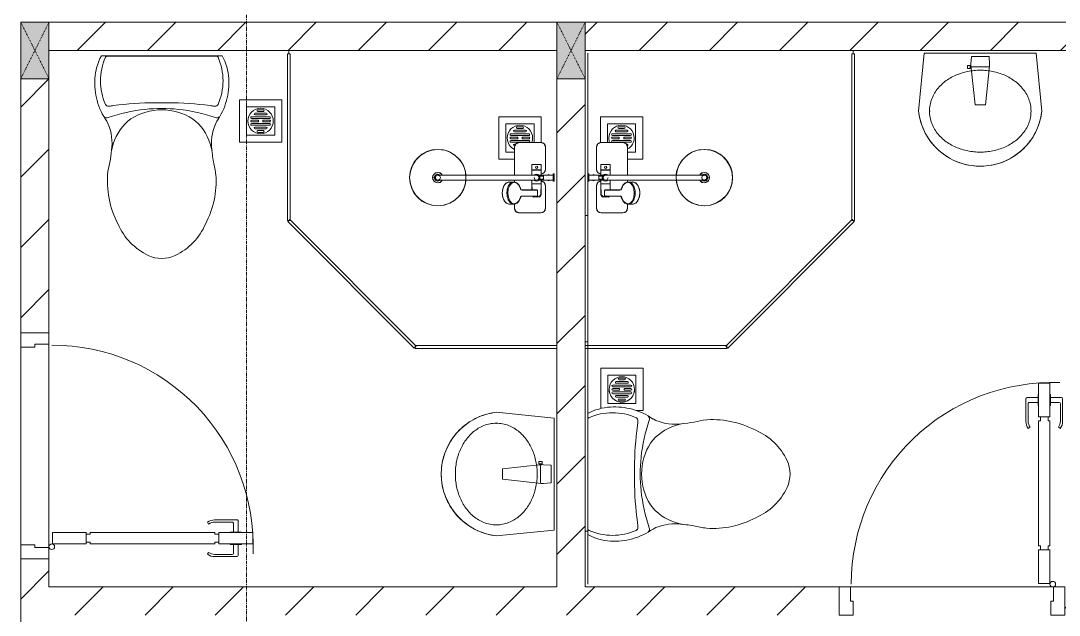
# Model space of a CAD drawing. Header units: millimetres. Extents: x 5357 to 259384, y -16348 to 109893.
# Drawn here: x 38053 to 41733, y 28537 to 30642 of the extents above; entities that cross this region are included whole.
import ezdxf

# ---------------------------------------------------------------- set-up
doc = ezdxf.new("R2010")
doc.units = ezdxf.units.MM
doc.linetypes.add('Dash', pattern=[6, 3, -3])
doc.linetypes.add('Grid Line', pattern=[22.225, 12.7, -3.175, 3.175, -3.175])
for name, color, linetype, lineweight in [('0-1', 7, 'Continuous', 5), ('A-DETL-GENF-1', 53, 'Continuous', 9), ('A-DOOR-1', 254, 'Continuous', 9), ('A-DOOR-2', 53, 'Continuous', 9), ('A-FLOR-1', 53, 'Continuous', 9), ('A-GLAZ-CURT-1', 254, 'Continuous', 9), ('A-GLAZ-CURT-2', 53, 'Continuous', 9), ('A-WALL-1', 9, 'Continuous', 18), ('A-WALL-2', 53, 'Continuous', 9), ('A-WALL-PATT-1', 10, 'Continuous', 9), ('I-WALL-1', 9, 'Continuous', 18), ('M-EQPM-1', 254, 'Continuous', 9), ('M-EQPM-2', 53, 'Continuous', 9), ('P-SANR-FIXT', 6, 'Continuous', 9), ('P-SANR-FIXT-1', 254, 'Continuous', 9), ('P-SANR-FIXT-2', 53, 'Continuous', 9), ('P-SANR-FIXT-3', 221, 'Continuous', 9), ('S-COLS-2', 9, 'Continuous', 18), ('S-COLS-3', 53, 'Continuous', 9), ('S-COLS-4', 254, 'Continuous', 9), ('S-COLS-HDLN-1', 53, 'Dash', 9), ('S-GRID-1', 1, 'Grid Line', 9)]:
    doc.layers.add(name, color=color, linetype=linetype, lineweight=lineweight)
pattern_1 = [(45, (0, 0), (-124.4508, 124.4508), [])]

# ---------------------------------------------------------------- blocks, each defined once
blk = doc.blocks.new('DOOR_CW_01 CANH MO-PANEL KINH - DIG_02-800x2200-CỬA NHÔM KÍNH-401063-TKCS_MB CẢNH QUAN CÂY XANH')
at = {"layer": 'A-DETL-GENF-1'}
for p, q in [((-347, -182), (-347, -62)), ((-347, -62), (-307, -62)), ((-307, -62), (-307, -182)), ((-307, -182), (-347, -182)), ((-341, -196), (-341, -182)), ((-341, -182), (-313, -182)), ((-313, -182), (-313, -196)), ((-347, -196), (-341, -196)), ((-347, -638), (-347, -196)), ((-307, -196), (-313, -196)), ((-307, -196), (-307, -638)), ((-383.9, -611.2), (-377.3, -615.8)), ((-270.1, -611.2), (-276.7, -615.8)), ((-392, -637), (-392, -716.5)), ((-384, -699.5), (-384, -637)), ((-347, -638), (-341, -638)), ((-307, -652), (-347, -652)), ((-347, -652), (-347, -772)), ((-341, -652), (-341, -638)), ((-313, -652), (-341, -652)), ((-307, -638), (-313, -638)), ((-313, -638), (-313, -652)), ((-307, -772), (-307, -652)), ((-270, -699.5), (-270, -637)), ((-262, -637), (-262, -716.5)), ((-349, -692.2), (-349, -731.8)), ((-347, -692.2), (-349, -692.2)), ((-347, -692.2), (-347, -731.8)), ((-307, -692.2), (-307, -731.8)), ((-307, -692.2), (-305, -692.2)), ((-305, -692.2), (-305, -731.8)), ((-349, -720.5), (-388, -720.5)), ((-349, -703.5), (-380, -703.5)), ((-349, -731.8), (-347, -731.8)), ((-305, -731.8), (-307, -731.8)), ((-305, -703.5), (-274, -703.5)), ((-305, -720.5), (-266, -720.5)), ((-347, -772), (-307, -772))]:
    blk.add_line(p, q, dxfattribs=at)
blk.add_circle((-357, -60), 10, dxfattribs=at)
for centre, radius, start, end in [((-357, -60), 714, 268, 0), ((-347, -637), 45, 145, 180), ((-347, -637), 37, 145, 180), ((-307, -637), 37, 0, 35), ((-307, -637), 45, 360, 35), ((-388, -716.5), 4, 180, 270), ((-380, -699.5), 4, 180, 270), ((-274, -699.5), 4, 270, 0), ((-266, -716.5), 4, 270, 0)]:
    blk.add_arc(centre, radius, start, end, dxfattribs=at)
at = {"layer": 'A-DOOR-2'}
for p, q in [((-400, -50), (-400, 50)), ((-400, 50), (-350, 50)), ((-350, 50), (-350, 0)), ((350, 0), (350, 50)), ((350, 50), (400, 50)), ((400, 50), (400, -50)), ((-360, 0), (-360, -50)), ((-350, 0), (-360, 0)), ((360, 0), (350, 0)), ((360, -50), (360, 0)), ((-360, -50), (-400, -50)), ((-357, -50), (-332, -50)), ((400, -50), (360, -50))]:
    blk.add_line(p, q, dxfattribs=at)
blk = doc.blocks.new('TOILET - TOILET-348229-TKCS_MB CẢNH QUAN CÂY XANH')
at = {"layer": 'P-SANR-FIXT-2'}
for p, q in [((214.2, -19.1), (-214.2, -19.1)), ((194, -19.9), (-194, -19.9)), ((-171.7, -330.3), (-178.6, -355.5)), ((171.7, -330.3), (178.6, -355.5))]:
    blk.add_line(p, q, dxfattribs=at)
for centre, radius, start, end in [((-46.1, -111.1), 191.6, 151.2809, 176.4513), ((-9.8, -107.2), 207.3, 156.2862, 203.7138), ((-193.7, -26.4), 6.48, 92.3168, 156.2862), ((193.7, -26.4), 6.48, 23.7138, 87.6832), ((9.8, -107.2), 207.3, 336.2862, 23.7138), ((46.1, -111.1), 191.6, 3.5487, 28.7191), ((1.9, -114.1), 239.7, 176.4513, 195.2961), ((-1.9, -114.1), 239.7, 344.7039, 3.5487), ((-4, -115.7), 233.6, 195.2961, 215.2147), ((4, -115.7), 233.6, 324.7853, 344.7039), ((-189.1, -185.5), 11.7, 205.4105, 277.5788), ((0.6, -792.1), 586.9, 95.8322, 108.9927), ((178.9, -2951.3), 2778.4, 97.2351, 97.5788), ((-14.3, -1400.4), 1215.6, 90.3974, 97.407), ((0, -416), 206.1, 90, 122.0732), ((0, -786.7), 581.5, 84.1678, 95.8322), ((0, -3462.8), 3278, 89.6026, 90.3974), ((0, -416), 206.1, 57.9268, 90), ((14.3, -1400.4), 1215.6, 82.593, 89.6026), ((-0.6, -792.1), 586.9, 71.0073, 84.1678), ((-178.9, -2951.3), 2778.4, 82.4212, 82.7649), ((189.1, -185.5), 11.7, 262.4212, 334.5895), ((-195, -224.1), 13.8, 230.6724, 288.9927), ((-343.5, -327.4), 167.3, 355.4559, 27.38), ((-0.4, -384), 179.5, 127.4036, 162.5964), ((0.4, -384), 179.5, 17.4036, 52.5964), ((343.5, -327.4), 167.3, 152.62, 184.5441), ((195, -224.1), 13.8, 251.0073, 309.3276), ((-719.2, -297.5), 544.3, 346.0536, 355.4559), ((719.2, -297.5), 544.3, 184.5441, 190.2879), ((-1948.3, -805.1), 2171.2, 9.681, 10.8949), ((137.1, -461.2), 329.8, 174.3487, 207.6878), ((-137.1, -461.2), 329.8, 332.3122, 3.6835), ((45.1, -528.6), 217.6, 203.2216, 244.7718), ((-45.1, -528.6), 217.6, 295.2282, 336.7784), ((0, -624.4), 111.7, 244.7718, 295.2282)]:
    blk.add_arc(centre, radius, start, end, dxfattribs=at)
blk = doc.blocks.new('TOILET - TOILET-V82-TKCS_MB CẢNH QUAN CÂY XANH')
at = {"layer": 'P-SANR-FIXT-2'}
for p, q in [((-171.7, 330.3), (-178.6, 355.5)), ((171.7, 330.3), (178.6, 355.5))]:
    blk.add_line(p, q, dxfattribs=at)
for centre, radius, start, end in [((0, 624.4), 111.7, 64.7718, 115.2282), ((45.1, 528.6), 217.6, 115.2282, 156.7784), ((-45.1, 528.6), 217.6, 23.2216, 64.7718), ((137.1, 461.2), 329.8, 152.3122, 185.6513), ((-137.1, 461.2), 329.8, 356.3165, 27.6878), ((-719.2, 297.5), 544.3, 4.5441, 13.9464), ((-1948.3, 805.1), 2171.2, 349.1051, 350.319), ((719.2, 297.5), 544.3, 169.7121, 175.4559), ((-343.5, 327.4), 167.3, 332.62, 4.5441), ((343.5, 327.4), 167.3, 175.4559, 207.38), ((-0.4, 384), 179.5, 197.4036, 232.5964), ((0.4, 384), 179.5, 307.4036, 342.5964), ((-4, 115.7), 233.6, 144.7853, 164.7039), ((-195, 224.1), 13.8, 71.0073, 129.3276), ((0.6, 792.1), 586.9, 251.0073, 264.1678), ((0, 416), 206.1, 237.9268, 270), ((0, 416), 206.1, 270, 302.0732), ((-0.6, 792.1), 586.9, 275.8322, 288.9927), ((195, 224.1), 13.8, 50.6724, 108.9927), ((4, 115.7), 233.6, 15.2961, 35.2147), ((-9.8, 107.2), 207.3, 156.2862, 203.7138), ((-189.1, 185.5), 11.7, 82.4212, 154.5895), ((178.9, 2951.3), 2778.4, 262.4212, 262.7649), ((-14.3, 1400.4), 1215.6, 262.593, 269.6026), ((0, 786.7), 581.5, 264.1678, 275.8322), ((0, 3462.8), 3278, 269.6026, 270.3974), ((14.3, 1400.4), 1215.6, 270.3974, 277.407), ((-178.9, 2951.3), 2778.4, 277.2351, 277.5788), ((189.1, 185.5), 11.7, 25.4105, 97.5788), ((9.8, 107.2), 207.3, 336.2862, 23.7138), ((1.9, 114.1), 239.7, 164.7039, 183.5487), ((-1.9, 114.1), 239.7, 356.4513, 15.2961), ((-46.1, 111.1), 191.6, 183.5487, 208.4386), ((46.1, 111.1), 191.6, 331.5614, 356.4513), ((-193.7, 26.4), 6.48, 203.7138, 267.6832), ((193.7, 26.4), 6.48, 272.3168, 336.2862)]:
    blk.add_arc(centre, radius, start, end, dxfattribs=at)
blk = doc.blocks.new('bonruatreo - Chậu rửa-401074-TKCS_MB CẢNH QUAN CÂY XANH')
at = {"layer": 'P-SANR-FIXT-2'}
for p, q in [((198.4, 0), (-198.4, 0)), ((165, 0), (-165, 0)), ((218.6, -205), (198.4, 0)), ((-198.4, 0), (-218.6, -205)), ((-180.6, -205), (-177.8, -205))]:
    blk.add_line(p, q, dxfattribs=at)
at = {"layer": 'P-SANR-FIXT-2', "flags": 128}
blk.add_lwpolyline([(218.6, -205), (217.4, -213.7), (215.9, -222.4), (214, -231), (211.8, -239.5), (209.3, -247.9), (206.4, -256.2), (203.2, -264.4), (199.6, -272.5), (195.8, -280.4), (191.6, -288.1), (187.1, -295.7), (182.3, -303.1), (177.3, -310.3), (171.9, -317.3), (166.3, -324.1), (160.4, -330.6), (154.2, -336.9), (147.8, -342.9), (141.2, -348.7), (134.3, -354.2), (127.3, -359.4), (120, -364.4), (112.5, -369), (104.9, -373.4), (97.1, -377.4), (89.1, -381.2), (81, -384.6), (72.7, -387.6), (64.4, -390.4), (55.9, -392.8), (47.3, -394.8), (38.7, -396.6), (30, -397.9), (21.3, -399), (12.5, -399.6), (3.7, -400), (-5.1, -399.9), (-13.9, -399.6), (-22.6, -398.8), (-31.4, -397.8), (-40.1, -396.3), (-48.7, -394.5), (-57.2, -392.4), (-65.7, -390), (-74, -387.2), (-82.2, -384.1), (-90.3, -380.6), (-98.3, -376.8), (-106.1, -372.7), (-113.7, -368.3), (-121.1, -363.6), (-128.4, -358.7), (-135.4, -353.4), (-142.2, -347.8), (-148.8, -342), (-155.2, -335.9), (-161.3, -329.6), (-167.2, -323), (-172.8, -316.2), (-178.1, -309.2), (-183.1, -302), (-187.8, -294.6), (-192.2, -287), (-196.4, -279.2), (-200.2, -271.3), (-203.7, -263.2), (-206.8, -255), (-209.7, -246.6), (-212.2, -238.2), (-214.3, -229.7), (-216.1, -221.1), (-217.6, -212.4), (-218.6, -205)], dxfattribs=at)
at = {"layer": 'P-SANR-FIXT-2'}
blk.add_arc((0, -180), 220, 186.525, 353.475, dxfattribs=at)
for points in [[(-180, -205), (-180, -197.6), (-178.6, -182.7), (-172.4, -161.2), (-162.5, -141.1), (-149.4, -123), (-133.8, -107), (-116.1, -93.4), (-96.9, -82.1), (-76.5, -73.2), (-55.2, -66.5), (-33.3, -62.1), (-11.2, -59.9), (11.1, -59.9), (33.3, -62.1), (55.2, -66.5), (76.5, -73.2), (96.9, -82.1), (116.1, -93.4), (133.8, -107.1), (149.5, -123), (162.5, -141.2), (172.4, -161.2), (178.6, -182.7), (180, -197.6), (180, -205)], [(180, -205), (180, -212.4), (178.6, -227.3), (172.4, -248.8), (162.5, -268.8), (149.5, -287), (133.8, -302.9), (116.1, -316.6), (96.9, -327.9), (76.5, -336.8), (55.2, -343.5), (33.3, -347.9), (11.1, -350.1), (-11.2, -350.1), (-33.3, -347.9), (-55.2, -343.5), (-76.5, -336.8), (-96.9, -327.9), (-116.1, -316.6), (-133.8, -303), (-149.4, -287), (-162.5, -268.9), (-172.4, -248.8), (-178.6, -227.3), (-180, -212.4), (-180, -205)]]:
    blk.add_open_spline(points, degree=3, dxfattribs=at)
at = {"layer": 'P-SANR-FIXT-3'}
for p, q in [((-33, -37.3), (-31.4, -12.2)), ((-30.2, -11), (30.2, -11)), ((31.4, -12.2), (33, -37.3)), ((-44.7, -42.8), (-35.6, -42.8)), ((-44.7, -54.2), (-44.7, -42.8)), ((-35.6, -54.2), (-44.7, -54.2)), ((-35.6, -42.8), (-35.6, -44.2)), ((-35.6, -44.2), (-33.1, -44.2)), ((-35.6, -44.2), (-35.6, -52.9)), ((-35.6, -52.9), (-35.6, -54.2)), ((-32.2, -52.9), (-35.6, -52.9)), ((-32.2, -52.9), (-33.1, -44.2)), ((32.7, -48.5), (-32.7, -48.5)), ((-18.5, -182.5), (-32.2, -52.9)), ((33, -45.4), (18.5, -182.5)), ((18.5, -182.5), (-18.5, -182.5))]:
    blk.add_line(p, q, dxfattribs=at)
for centre, radius, start, end in [((-30.1, -12.3), 1.3, 91.2278, 176.4003), ((30.1, -12.3), 1.3, 3.5997, 88.7722), ((5.5, -41.4), 38.7, 173.966, 184.1457), ((-5.5, -41.4), 38.7, 353.966, 6.034)]:
    blk.add_arc(centre, radius, start, end, dxfattribs=at)
blk = doc.blocks.new('93925000_0001 - 93925000_top_dwg_93925000_T-348115-TKCS_MB CẢNH QUAN CÂY XANH')
at = {"layer": 'P-SANR-FIXT'}
for p, q in [((-29.3, -30.4), (-108, -30.4)), ((29.3, -30.4), (108, -30.4)), ((-125, -47.4), (-125, -123.4)), ((-46.3, -78.4), (-46.3, -46.7)), ((-27.2, -47.1), (-26.1, -47.1)), ((-9, -412.5), (-9, -62.5)), ((9, -62.5), (9, -412.5)), ((21.5, -45.9), (60.6, -46.7)), ((43, -64.7), (43, -117.7)), ((65.8, -117.7), (65.8, -64.7)), ((125, -47.4), (125, -123.4)), ((-27.2, -77.9), (-26.1, -77.9)), ((43, -78.7), (21.5, -79.2)), ((-108, -140.4), (-9, -140.4)), ((9, -140.4), (16.1, -140.4)), ((15.4, -159.1), (15.8, -143.3)), ((42.7, -117.9), (42.7, -117.9)), ((43.2, -117.6), (43.2, -117.5)), ((65.6, -117.5), (65.6, -117.6)), ((66.1, -117.9), (66.1, -117.9)), ((108, -140.4), (92.7, -140.4)), ((93, -143.3), (93.4, -159.1))]:
    blk.add_line(p, q, dxfattribs=at)
at = {"layer": 'P-SANR-FIXT', "flags": 128}
for points in [[(-45.8, -46.1), (-27.2, -46.1), (-27.2, -78.9), (-45.8, -78.9)], [(-26.1, -46), (-26.1, -78.9), (-9, -79)], [(21.5, -47.4), (21.5, -79.1), (9, -79)]]:
    blk.add_lwpolyline(points, dxfattribs=at)
at = {"layer": 'P-SANR-FIXT'}
for centre, radius in [((-36.5, -62.5), 3.95), ((0, -412.5), 100)]:
    blk.add_circle(centre, radius, dxfattribs=at)
for centre, radius, start, end in [((-108, -47.4), 17, 90, 180), ((-29.3, -47.4), 17, 4.7626, 90), ((29.3, -47.4), 17, 90, 175.2374), ((108, -47.4), 17, 360, 90), ((-45.8, -46.6), 0.5, 90, 180), ((0, -62.5), 12, 318.5904, 221.4096), ((0, -62.5), 9, 90, 180.0008), ((0, -62.5), 9, 360, 90), ((45.7, -61.8), 2.59, 155.1929, 175.7071), ((45.9, -61.8), 2.75, 130.8294, 155.1929), ((46.1, -62.1), 3.08, 110.5459, 130.8294), ((54.4, -334.8), 275.9, 88.2683, 91.7343), ((59.7, -57.1), 10.5, 38.6491, 85.492), ((-11.1, -67.1), 76.9, 1.7693, 4.1075), ((65.2, -72.4), 3.46, 323.2522, 79.3541), ((-45.8, -78.4), 0.5, 180, 270), ((-108, -123.4), 17, 180, 270), ((32.6, -143.6), 16.9, 172.414, 179.1297), ((33.7, -143.7), 17.9, 164.9525, 172.4168), ((35.2, -144.2), 19.5, 157.9614, 164.9563), ((37.1, -144.9), 21.6, 151.4775, 157.9654), ((39.3, -146.1), 24, 145.4892, 151.4815), ((41.5, -147.6), 26.8, 139.9517, 145.4927), ((43.6, -149.4), 29.5, 134.7867, 139.9744), ((46.2, -152), 33.2, 130.0223, 134.7808), ((47.7, -153.8), 35.5, 125.4414, 130.0144), ((49.9, -156.8), 39.2, 121.1773, 125.4365), ((50.6, -157.9), 40.5, 119.697, 121.1761), ((51, -158.7), 41.5, 117.0276, 119.7085), ((52.2, -161.1), 44.1, 113.3199, 117.0258), ((51.7, -159.9), 42.8, 109.7779, 113.2977), ((52.5, -162.2), 45.2, 106.1472, 109.7766), ((53.2, -164.5), 47.7, 103.9355, 106.1665), ((39.1, -108.2), 10.4, 284.3956, 285.5116), ((40.8, -114.2), 4.19, 285.5116, 289.9665), ((40.2, -112.5), 6, 289.9665, 292.7061), ((41.4, -115.3), 2.96, 292.7061, 296.5405), ((41.3, -115.1), 3.16, 296.9591, 300.8286), ((41.8, -115.8), 2.26, 300.8286, 305.287), ((42.1, -116.4), 1.64, 305.287, 309.9326), ((42.6, -116.9), 0.906, 309.9326, 315.24), ((66.5, -116.6), 1.39, 229.6335, 235.1234), ((66.3, -116.8), 1.08, 225.1702, 229.6335), ((67.3, -115.4), 2.79, 235.1234, 238.7439), ((67.2, -115.6), 2.6, 238.7439, 243.4573), ((67.8, -114.4), 3.89, 243.9189, 246.8313), ((68.1, -113.8), 4.52, 246.843, 250.4792), ((68.3, -113.2), 5.24, 250.478, 254.0406), ((68.5, -112.7), 5.75, 254.0357, 256.0561), ((55.4, -165.2), 48.4, 73.8659, 76.0481), ((56.2, -162.4), 45.5, 70.241, 73.86), ((57.4, -159.2), 42.1, 66.6693, 70.2637), ((56.5, -161.3), 44.3, 62.9815, 66.6728), ((58, -158.4), 41.1, 60.2783, 62.9855), ((57.7, -158.9), 41.7, 58.8444, 60.2824), ((59.2, -156.4), 38.7, 54.5377, 58.8482), ((60.9, -154), 35.8, 50.0034, 54.5405), ((62.8, -151.7), 32.8, 45.1921, 50.0042), ((65, -149.6), 29.8, 40.0487, 45.1896), ((87.6, -128.4), 1.5, 180, 187.5386), ((87.6, -128.4), 1.5, 258.6057, 270), ((67.2, -147.7), 26.8, 34.5125, 40.0422), ((69.4, -146.2), 24.2, 28.5363, 34.4919), ((73.8, -143.9), 19.2, 21.6374, 28.9183), ((71.2, -145), 22.1, 15.4436, 21.6374), ((76.8, -143.4), 16.2, 7.1859, 15.4436), ((73.9, -143.8), 19.1, 1.2699, 7.1859), ((108, -123.4), 17, 270, 360), ((32.7, -159), 17.3, 181.3198, 222.2619), ((54.2, -123), 60.6, 259.1395, 270.1494), ((54.2, -119.5), 64.1, 270.1494, 280.3637), ((76, -159), 17.4, 317.3098, 358.6393), ((0, -412.5), 18, 120.2491, 59.7509), ((0, -412.5), 12.2, 137.7946, 42.2054), ((0, -412.5), 9, 180, 0)]:
    blk.add_arc(centre, radius, start, end, dxfattribs=at)
for points, degree in [([(-12.9, 0), (-12.9, -1.5), (-12.9, -3)], 2), ([(12.9, 0), (0, 0), (-12.8, 0)], 2), ([(12.8, 0), (12.9, 0), (12.9, 0)], 2), ([(12.9, 0), (12.9, -1.5), (12.9, -3)], 2), ([(-12.9, -3), (0, -3), (12.8, -3)], 2), ([(-12.8, -3), (-12.9, -3), (-12.9, -3)], 2), ([(-8.5, -3.8), (-8.5, -20.9), (-8.5, -38)], 2), ([(8.5, -3.8), (8.5, -20.9), (8.5, -38)], 2), ([(-5, -46), (-15.5, -46), (-26.1, -46)], 2), ([(-8.5, -38), (0, -38), (8.5, -38)], 2), ([(-5, -38), (-5, -44.8), (-5, -51.6)], 2), ([(5, -38), (5, -44.8), (5, -51.6)], 2), ([(5, -46), (13.3, -46), (21.5, -46)], 2), ([(43.2, -61.6), (43.1, -62.2), (43.3, -62.8), (43, -63.5), (43, -64.1), (43, -64.7)], 5), ([(46.1, -59), (45.8, -59), (45.6, -59), (45.4, -59.1), (45.2, -59.1), (45, -59.2)], 5), ([(65.6, -61.6), (65.6, -60.8), (65.5, -60), (64.3, -59), (63.5, -59), (62.7, -59)], 5), ([(42.8, -182.5), (33, -180.6), (24.7, -176.4), (19.9, -170.7)], 3), ([(88.8, -170.8), (83.9, -176.5), (75.6, -180.7), (65.8, -182.5)], 3)]:
    blk.add_open_spline(points, degree=degree, dxfattribs=at)
for points, weights in [([(-9.3, -3), (-8.5, -3), (-8.5, -3.8)], [1, 0.707106775639, 1]), ([(9.3, -3), (8.5, -3), (8.5, -3.8)], [1, 0.707106765177, 1]), ([(21.5, -45.9), (21.5, -45.7), (21.5, -47.4)], [0.874147445041, 0.908470869121, 1]), ([(67.9, -74.4), (66.9, -75.7), (65.8, -76.4)], [1, 0.991614392871, 1]), ([(54.4, -167.3), (15.8, -167.3), (15.8, -143.6)], [1, 0.707106781187, 1]), ([(93, -143.6), (93, -167.3), (54.4, -167.3)], [1, 0.707106781187, 1])]:
    blk.add_rational_spline(points, weights, degree=2, dxfattribs=at)
blk.add_open_spline([(68, -50.6), (68.4, -51.1), (68.6, -51.7), (68.7, -53.5), (68.2, -54.7), (66.1, -57), (64.6, -58.1), (62.7, -59)], degree=3, knots=[0.3623591, 0.3623591, 0.3623591, 0.3623591, 0.4991435, 0.4991435, 0.7494159, 0.7494159, 0.9564651, 0.9564651, 0.9564651, 0.9564651], dxfattribs=at)
blk = doc.blocks.new('93925000_0001 - 93925000_top_dwg-348114-TKCS_MB CẢNH QUAN CÂY XANH')
blk.add_blockref('93925000_0001 - 93925000_top_dwg_93925000_T-348115-TKCS_MB CẢNH QUAN CÂY XANH', (0, 0))
blk = doc.blocks.new('93925000_0001 - 93925000_3D_low_dwg-348120-TKCS_MB CẢNH QUAN CÂY XANH')
at = {"layer": 'P-SANR-FIXT'}
for p, q in [((-13, 0.4), (-12.1, 0.4)), ((-13, 0.4), (-11.6, 0.4)), ((-13, 0.4), (-12.1, 0.4)), ((-13, 0.4), (-11.6, 0.4)), ((-13, -2.4), (-13, 0.4)), ((-13, -2.4), (-13, 0.4)), ((-12.1, 0.4), (-9.1, 0.4)), ((-12.1, 0.4), (-9.1, 0.4)), ((-8, 0.4), (-11.6, 0.4)), ((-8, 0.4), (-11.6, 0.4)), ((-9.1, 0.4), (-5, 0.4)), ((-9.1, 0.4), (-5, 0.4)), ((-2.7, 0.4), (-8, 0.4)), ((-2.7, 0.4), (-8, 0.4)), ((-5, 0.4), (0, 0.4)), ((-5, 0.4), (0, 0.4)), ((2.9, 0.4), (-2.7, 0.4)), ((2.9, 0.4), (-2.7, 0.4)), ((0, 0.4), (5.1, 0.4)), ((0, 0.4), (5.1, 0.4)), ((8.2, 0.4), (2.9, 0.4)), ((8.2, 0.4), (2.9, 0.4)), ((5.1, 0.4), (9, 0.4)), ((5.1, 0.4), (9, 0.4)), ((11.6, 0.4), (8.2, 0.4)), ((11.6, 0.4), (8.2, 0.4)), ((9, 0.4), (12, 0.4)), ((9, 0.4), (12, 0.4)), ((13, 0.4), (11.6, 0.4)), ((13, 0.4), (11.6, 0.4)), ((12, 0.4), (13, 0.4)), ((12, 0.4), (13, 0.4)), ((13, -2.4), (13, 0.4)), ((13, -2.4), (13, 0.4)), ((-125, -47), (-120, -35)), ((-120, -35), (-125, -47)), ((-120, -35), (-108, -30)), ((-108, -30), (-120, -35)), ((-108, -30), (-29.2, -30)), ((-29.2, -30), (-108, -30)), ((-29.2, -30), (-17.2, -35)), ((-17.2, -35), (-29.2, -30)), ((-17.2, -35), (-12.8, -45.6)), ((-12.8, -45.6), (-17.2, -35)), ((-12.1, -2.4), (-13, -2.4)), ((-13, -2.4), (-11.6, -2.4)), ((-12.1, -2.4), (-13, -2.4)), ((-13, -2.4), (-11.6, -2.4)), ((-9.1, -2.4), (-12.1, -2.4)), ((-9.1, -2.4), (-12.1, -2.4)), ((-11.6, -2.4), (-8.5, -2.4)), ((-11.6, -2.4), (-8.9, -2.4)), ((-11.1, -20.1), (-8.9, -14.6)), ((-8.9, -25.2), (-11.1, -20.1)), ((-5, -2.4), (-9.1, -2.4)), ((-8.9, -45.6), (-8.9, -2.4)), ((-6.1, -2.4), (-8.5, -2.4)), ((-8.5, -52.2), (-8.5, -2.4)), ((-0.3, -2.4), (-6.1, -2.4)), ((0, -2.4), (-5, -2.4)), ((-0.3, -2.4), (6.1, -2.4)), ((5.1, -2.4), (0, -2.4)), ((5.1, -2.4), (9, -2.4)), ((6.1, -2.4), (8.5, -2.4)), ((11.6, -2.4), (8.5, -2.4)), ((8.5, -2.4), (8.5, -52.2)), ((8.9, -2.4), (8.9, -45.6)), ((11.6, -2.4), (8.9, -2.4)), ((11.1, -20.1), (8.9, -15)), ((8.9, -25.6), (11.1, -20.1)), ((9, -2.4), (12, -2.4)), ((9, -2.4), (12, -2.4)), ((13, -2.4), (11.6, -2.4)), ((13, -2.4), (11.6, -2.4)), ((12, -2.4), (13, -2.4)), ((12, -2.4), (13, -2.4)), ((17.2, -35), (12.8, -45.6)), ((12.8, -45.6), (17.2, -35)), ((17.2, -35), (29.2, -30)), ((17.2, -35), (29.2, -30)), ((29.2, -30), (108, -30)), ((108, -30), (29.2, -30)), ((108, -30), (120, -35)), ((120, -35), (108, -30)), ((120, -35), (125, -47)), ((125, -47), (120, -35)), ((-125, -123), (-125, -47)), ((-125, -47), (-125, -123)), ((-46.3, -45.7), (-27.2, -45.6)), ((-46.3, -46.9), (-46.3, -45.7)), ((-46.3, -45.7), (-46.3, -46.9)), ((-46.3, -50.5), (-46.3, -46.9)), ((-46.3, -50.5), (-46.3, -56.1)), ((-46.3, -56.1), (-46.3, -62.1)), ((-46.3, -68.1), (-46.3, -62.1)), ((-46.3, -73.7), (-46.3, -68.1)), ((-40.5, -62.1), (-39.4, -59.4)), ((-40.5, -62.1), (-39.3, -64.9)), ((-36.6, -58.1), (-39.4, -59.4)), ((-36.5, -66.1), (-39.3, -64.9)), ((-36.6, -58.1), (-33.6, -59.3)), ((-33.6, -64.8), (-36.5, -66.1)), ((-33.6, -59.3), (-32.5, -62.1)), ((-33.6, -64.8), (-32.5, -62.1)), ((-27.2, -46.8), (-27.2, -45.6)), ((-27.2, -45.6), (-27.2, -46.8)), ((-27.2, -46.8), (-27.2, -50.4)), ((-27.2, -56), (-27.2, -50.4)), ((-27.2, -62.1), (-27.2, -56)), ((-27.2, -68.2), (-27.2, -62.1)), ((-27.2, -73.8), (-27.2, -68.2)), ((-26.1, -46.8), (-26.1, -45.6)), ((-8.5, -45.6), (-26.1, -45.6)), ((-26.1, -46.8), (-26.1, -50.4)), ((-26.1, -56), (-26.1, -50.4)), ((-26.1, -62.1), (-26.1, -56)), ((-26.1, -68.2), (-26.1, -62.1)), ((-26.1, -73.8), (-26.1, -68.2)), ((-11.1, -57.5), (-12, -62.1)), ((-11.2, -57.7), (-12, -62.1)), ((-12, -62.1), (-11.2, -66.5)), ((-12, -62.1), (-11.2, -66.5)), ((-8.5, -53.6), (-11.2, -57.7)), ((-8.5, -53.6), (-11.2, -57.7)), ((-11.1, -57.5), (-11.2, -57.7)), ((-11.1, -66.7), (-11.2, -66.5)), ((-11.2, -66.5), (-9, -69.8)), ((-11.1, -66.7), (-9, -69.9)), ((-5.4, -54.9), (-9, -62.1)), ((-9, -62.1), (-9, -66.3)), ((-9, -79.5), (-9, -66.3)), ((-4.4, -50.9), (-8.5, -53.6)), ((-4.4, -50.9), (-8.5, -53.6)), ((-5.4, -54.9), (-6.9, -57.9)), ((0, -53.1), (-5.4, -54.9)), ((-4.6, -51), (-4.4, -50.9)), ((0, -50.1), (-4.4, -50.9)), ((4.4, -50.9), (0, -50.1)), ((6.4, -68.5), (0, -71.1)), ((4.4, -50.9), (4.6, -51)), ((4.4, -50.9), (8.5, -53.6)), ((4.4, -50.9), (8.5, -53.6)), ((9, -62.1), (6.4, -55.7)), ((21.5, -45.6), (8.5, -45.6)), ((11.1, -57.5), (8.5, -53.6)), ((11.2, -57.7), (8.5, -53.6)), ((11.2, -57.7), (8.5, -53.6)), ((9, -62.1), (9, -66.5)), ((9, -79.6), (9, -66.5)), ((9, -69.8), (11.2, -66.5)), ((9, -69.8), (11.2, -66.5)), ((9, -69.8), (11.1, -66.7)), ((11.1, -57.5), (11.2, -57.7)), ((11.1, -66.7), (12, -62.1)), ((11.1, -66.7), (11.2, -66.5)), ((12, -62.1), (11.2, -57.7)), ((12, -62.1), (11.2, -57.7)), ((11.2, -66.5), (12, -62.1)), ((21.5, -45.6), (60.6, -46.1)), ((21.5, -46.8), (21.5, -45.6)), ((21.5, -46.8), (21.5, -50.4)), ((21.5, -56), (21.5, -50.4)), ((21.5, -62.1), (21.5, -56)), ((21.5, -68.2), (21.5, -62.1)), ((21.5, -73.8), (21.5, -68.2)), ((43.3, -68.3), (43.8, -62.2)), ((43.3, -68.3), (44.3, -66.2)), ((44.3, -70.3), (43.3, -68.3)), ((44.3, -58.6), (44.2, -112.9)), ((65.4, -58.6), (44.3, -58.6)), ((60.6, -46.1), (66.7, -50.3)), ((63.6, -52.2), (62.2, -49.2)), ((65.4, -58.6), (65.4, -112.9)), ((66.3, -68.3), (65.8, -61.6)), ((66.7, -50.3), (69.5, -62.1)), ((66.7, -73.9), (69.5, -62.1)), ((125, -47), (125, -123)), ((125, -123), (125, -47)), ((-46.3, -77.3), (-46.3, -73.7)), ((-46.3, -78.5), (-46.3, -77.3)), ((-46.3, -78.5), (-46.3, -77.3)), ((-46.3, -78.5), (-27.2, -78.6)), ((-27.2, -77.4), (-27.2, -73.8)), ((-27.2, -77.4), (-27.2, -78.6)), ((-27.2, -78.6), (-27.2, -77.4)), ((-26.1, -77.4), (-26.1, -73.8)), ((-26.1, -78.6), (-26.1, -77.4)), ((-26.1, -78.6), (-9, -78.6)), ((-9, -79.5), (-9, -94.5)), ((-9, -94.5), (-9, -122.1)), ((9, -78.6), (21.5, -78.6)), ((9, -79.6), (9, -94.6)), ((9, -94.6), (9, -122.1)), ((21.5, -77.4), (21.5, -73.8)), ((21.5, -78.6), (21.5, -77.4)), ((21.5, -78.6), (44.3, -78.3)), ((-120, -135), (-125, -123)), ((-125, -123), (-120, -135)), ((-108, -140), (-120, -135)), ((-120, -135), (-108, -140)), ((-8.8, -140), (-108, -140)), ((-108, -140), (-8.8, -140)), ((-9, -122.1), (-9, -352.1)), ((16.1, -140), (8.8, -140)), ((8.8, -140), (16.1, -140)), ((9, -352.1), (9, -122.1)), ((16, -140.4), (19, -131.1)), ((16, -140.4), (16, -160.1)), ((19.3, -150.1), (16, -140.4)), ((27.2, -123.6), (19, -131.1)), ((42.7, -116.4), (27.2, -123.6)), ((44.2, -112.9), (42.7, -116.4)), ((65.4, -112.9), (67, -116.4)), ((67, -116.4), (82.2, -123.4)), ((82.2, -123.4), (90.4, -130.7)), ((90.4, -130.7), (93.7, -140.4)), ((90.7, -149.6), (93.7, -140.4)), ((108, -140), (93.6, -140)), ((93.6, -140), (108, -140)), ((93.7, -140.4), (93.7, -160.1)), ((108, -140), (120, -135)), ((108, -140), (120, -135)), ((125, -123), (120, -135)), ((120, -135), (125, -123)), ((16, -160.1), (18.8, -169)), ((19.3, -169.7), (16, -160.1)), ((27.5, -157.3), (19.3, -150.1)), ((25.5, -175.3), (19.3, -169.7)), ((27.5, -157.3), (39.8, -162.4)), ((39.8, -182), (27.5, -177)), ((39.6, -182), (54.8, -183.9)), ((39.8, -162.4), (54.8, -164.2)), ((39.8, -182), (54.8, -183.9)), ((70.6, -162.2), (54.8, -164.2)), ((54.8, -183.9), (70.6, -181.9)), ((54.8, -183.9), (69.3, -182.2)), ((70.6, -162.2), (82.5, -157.2)), ((82.5, -176.8), (70.6, -181.9)), ((82.2, -177), (79.6, -178.1)), ((90.7, -149.6), (82.5, -157.2)), ((90.7, -169.3), (82.5, -176.8)), ((93.7, -160.1), (90.7, -169.3)), ((-42.5, -321.4), (-61.8, -333.3)), ((-21.4, -314.2), (-42.5, -321.4)), ((-9, -312.8), (-21.4, -314.2)), ((22.5, -314.4), (9, -312.9)), ((43, -321.6), (22.5, -314.4)), ((61.9, -333.3), (43, -321.6)), ((-89.8, -367.9), (-97.3, -388.9)), ((-77.7, -348.9), (-89.8, -367.9)), ((-61.8, -333.3), (-77.7, -348.9)), ((-9, -374.4), (-9, -352.1)), ((9, -374.3), (9, -352.1)), ((78.8, -350.3), (61.9, -333.3)), ((90.5, -369.3), (78.8, -350.3)), ((-97.3, -388.9), (-100, -411.9)), ((-16.7, -404), (-18.5, -411.9)), ((-11.8, -397.7), (-16.7, -404)), ((-12, -411.9), (-9, -404.4)), ((-9, -396.3), (-11.8, -397.7)), ((-9, -394.7), (-9, -374.4)), ((-9, -394.7), (-9, -407.6)), ((-5.4, -404.7), (-9, -411.9)), ((-5.4, -404.7), (-6.3, -405.5)), ((-5.4, -404.7), (0, -402.9)), ((5.4, -404.7), (0, -402.9)), ((9, -411.9), (5.4, -404.7)), ((5.4, -404.7), (6.2, -405.4)), ((9, -394.5), (9, -374.3)), ((9, -394.5), (9, -407.4)), ((11.7, -397.6), (9, -396.3)), ((11.7, -397.6), (16.7, -403.7)), ((11.7, -397.6), (16.7, -403.7)), ((16.7, -403.7), (18.5, -411.9)), ((16.7, -403.7), (18.5, -411.9)), ((97.6, -390.1), (90.5, -369.3)), ((100, -411.9), (97.6, -390.1)), ((-100, -411.9), (-97.6, -433.8)), ((-97.6, -433.8), (-90.5, -454.4)), ((-18.5, -411.9), (-18.5, -411.9)), ((-18.5, -411.9), (-16.5, -420.1)), ((-16.5, -420.1), (-11.3, -426.5)), ((-8.3, -420.6), (-12, -411.9)), ((-11.3, -426.5), (-3.9, -430)), ((-9, -407.6), (-9, -411.9)), ((-9, -411.9), (-9, -411.9)), ((0, -423.9), (-8.3, -420.6)), ((-5.4, -419.1), (-6.2, -418.4)), ((0, -420.9), (-5.4, -419.1)), ((0, -420.9), (-5.4, -419.1)), ((-3.9, -430), (4.1, -429.9)), ((5.4, -419.1), (0, -420.9)), ((5.4, -419.1), (0, -420.9)), ((8.7, -420.2), (0, -423.9)), ((4.1, -429.9), (11.7, -426.2)), ((5.4, -419.1), (9, -411.6)), ((5.4, -419.1), (9, -411.9)), ((6.2, -418.4), (5.4, -419.1)), ((8.7, -420.2), (12, -411.9)), ((12, -411.9), (9, -404.9)), ((9, -411.9), (9, -407.4)), ((9, -411.6), (9, -411.9)), ((16.5, -420.1), (11.7, -426.2)), ((18.5, -411.9), (16.5, -420.1)), ((18.5, -411.9), (18.5, -411.9)), ((89.8, -455.8), (97.5, -433.9)), ((100, -411.9), (97.5, -433.9)), ((-90.5, -454.4), (-78.4, -473.9)), ((-78.4, -473.9), (-62.2, -490.2)), ((61.9, -490.4), (78, -474.5)), ((78, -474.5), (89.8, -455.8)), ((-62.2, -490.2), (-43.5, -501.9)), ((-43.5, -501.9), (-22.2, -509.4)), ((-22.2, -509.4), (-0.1, -511.9)), ((-0.1, -511.9), (22.1, -509.4)), ((22.1, -509.4), (42.9, -502.2)), ((42.9, -502.2), (61.9, -490.4))]:
    blk.add_line(p, q, dxfattribs=at)
blk = doc.blocks.new('93925000_0001 - FMM 93925000-401075-TKCS_MB CẢNH QUAN CÂY XANH')
at = {"extrusion": (0, 0, -1), "zscale": -1, "rotation": 180}
for name in ['93925000_0001 - 93925000_top_dwg-348114-TKCS_MB CẢNH QUAN CÂY XANH', '93925000_0001 - 93925000_3D_low_dwg-348120-TKCS_MB CẢNH QUAN CÂY XANH']:
    blk.add_blockref(name, (0, 0), dxfattribs=at)
blk = doc.blocks.new('93925000_0001 - FMM 93925000-348244-TKCS_MB CẢNH QUAN CÂY XANH')
for name in ['93925000_0001 - 93925000_3D_low_dwg-348120-TKCS_MB CẢNH QUAN CÂY XANH', '93925000_0001 - 93925000_top_dwg-348114-TKCS_MB CẢNH QUAN CÂY XANH']:
    blk.add_blockref(name, (0, 0))
blk = doc.blocks.new('THU NUOC - THU NUOC-V84-TKCS_MB CẢNH QUAN CÂY XANH')
at = {"layer": 'M-EQPM-2'}
for p, q in [((-66.3, 70.6), (-66.3, -79.4)), ((83.7, 70.6), (-66.3, 70.6)), ((58.7, 45.6), (-41.3, 45.6)), ((-41.3, 45.6), (-41.3, -54.4)), ((58.7, -19.9), (58.7, 45.6)), ((83.7, -20.3), (83.7, 70.6)), ((-23.3, 10.8), (40.9, 10.8)), ((40.9, 4.8), (-23.3, 4.8)), ((-11, 23.3), (28.5, 23.3)), ((28.5, 17.3), (-11, 17.3)), ((-1.1, 35.6), (18.5, 35.6)), ((18.5, 29.6), (-1.1, 29.6)), ((-23.3, -1.2), (0.7, -1.2)), ((0.7, -7.2), (-23.3, -7.2)), ((-23.3, -13.6), (40.9, -13.6)), ((40.9, -19.6), (-23.3, -19.6)), ((-11, -26.1), (-5.8, -26.1)), ((-8.2, -32.1), (-11, -32.1)), ((0.7, -1.2), (0.7, -7.2)), ((16.7, -1.2), (40.9, -1.2)), ((16.7, -7.2), (16.7, -1.2)), ((40.9, -7.2), (16.7, -7.2)), ((-41.3, -54.4), (-10.2, -54.4)), ((-66.3, -79.4), (-10.2, -79.4))]:
    blk.add_line(p, q, dxfattribs=at)
for centre, radius, start, end in [((8.7, -4.4), 45, 0, 180), ((8.7, -4.4), 45, 0, 180), ((-23.3, 7.8), 3, 90, 270), ((-11, 20.3), 3, 90, 270), ((-1.1, 32.6), 3, 90, 270), ((18.5, 32.6), 3, 270, 90), ((28.5, 20.3), 3, 270, 90), ((40.9, 7.8), 3, 270, 90), ((8.7, -4.4), 45, 180, 244.9175), ((8.7, -4.4), 45, 180, 244.9175), ((-23.3, -4.2), 3, 90, 270), ((-23.3, -16.6), 3, 90, 270), ((-11, -29.1), 3, 90, 270), ((40.9, -4.2), 3, 270, 90), ((40.9, -16.6), 3, 270, 90), ((8.7, -4.4), 45, 339.7593, 360), ((8.7, -4.4), 45, 339.7593, 360)]:
    blk.add_arc(centre, radius, start, end, dxfattribs=at)
blk = doc.blocks.new('THU NUOC - THU NUOC-V85-TKCS_MB CẢNH QUAN CÂY XANH')
at = {"layer": 'M-EQPM-2'}
for p, q in [((-66.3, -70.6), (-66.3, 79.4)), ((-66.3, 79.4), (-12.3, 79.4)), ((-12.3, 54.4), (-41.3, 54.4)), ((-41.3, 54.4), (-41.3, -45.6)), ((-23.3, 19.6), (40.9, 19.6)), ((40.9, 13.6), (-23.3, 13.6)), ((-23.3, 7.2), (0.7, 7.2)), ((0.7, 1.2), (-23.3, 1.2)), ((-7.9, 26.1), (-11, 26.1)), ((0.7, 7.2), (0.7, 1.2)), ((16.7, 1.2), (16.7, 7.2)), ((16.7, 7.2), (40.9, 7.2)), ((40.9, 1.2), (16.7, 1.2)), ((58.7, -45.6), (58.7, 19.9)), ((83.7, 21.1), (83.7, -70.6)), ((-23.3, -4.8), (40.9, -4.8)), ((40.9, -10.8), (-23.3, -10.8)), ((-11, -17.3), (28.5, -17.3)), ((28.5, -23.3), (-11, -23.3)), ((-1.1, -29.6), (18.5, -29.6)), ((18.5, -35.6), (-1.1, -35.6)), ((83.7, -70.6), (-66.3, -70.6)), ((-41.3, -45.6), (58.7, -45.6))]:
    blk.add_line(p, q, dxfattribs=at)
for centre, radius, start, end in [((8.7, 4.4), 45, 120, 180), ((8.7, 4.4), 45, 120, 180), ((8.7, 4.4), 45, 180, 0), ((8.7, 4.4), 45, 180, 360), ((-23.3, 16.6), 3, 90, 270), ((-23.3, 4.2), 3, 90, 270), ((-11, 29.1), 3, 90, 270), ((40.9, 16.6), 3, 270, 90), ((40.9, 4.2), 3, 270, 90), ((8.7, 4.4), 45, 0, 20.2407), ((8.7, 4.4), 45, 360, 20.2407), ((-23.3, -7.8), 3, 90, 270), ((-11, -20.3), 3, 90, 270), ((-1.1, -32.6), 3, 90, 270), ((18.5, -32.6), 3, 270, 90), ((28.5, -20.3), 3, 270, 90), ((40.9, -7.8), 3, 270, 90)]:
    blk.add_arc(centre, radius, start, end, dxfattribs=at)
blk = doc.blocks.new('THU NUOC - THU NUOC-V57-TKCS_MB CẢNH QUAN CÂY XANH')
at = {"layer": 'M-EQPM-2'}
for p, q in [((-66.3, 70.6), (-66.3, -79.4)), ((83.7, 70.6), (-66.3, 70.6)), ((58.7, 45.6), (-41.3, 45.6)), ((-41.3, 45.6), (-41.3, -54.4)), ((58.7, -54.4), (58.7, 45.6)), ((83.7, -79.4), (83.7, 70.6)), ((-23.3, 10.8), (40.9, 10.8)), ((40.9, 4.8), (-23.3, 4.8)), ((-11, 23.3), (28.5, 23.3)), ((28.5, 17.3), (-11, 17.3)), ((-1.1, 35.6), (18.5, 35.6)), ((18.5, 29.6), (-1.1, 29.6)), ((-23.3, -1.2), (0.7, -1.2)), ((0.7, -7.2), (-23.3, -7.2)), ((-23.3, -13.6), (40.9, -13.6)), ((40.9, -19.6), (-23.3, -19.6)), ((-11, -26.1), (28.5, -26.1)), ((28.5, -32.1), (-11, -32.1)), ((0.7, -1.2), (0.7, -7.2)), ((16.7, -1.2), (40.9, -1.2)), ((16.7, -7.2), (16.7, -1.2)), ((40.9, -7.2), (16.7, -7.2)), ((-41.3, -54.4), (58.7, -54.4)), ((-1.1, -38.5), (18.5, -38.5)), ((18.5, -44.5), (-1.1, -44.5)), ((-66.3, -79.4), (83.7, -79.4))]:
    blk.add_line(p, q, dxfattribs=at)
for centre, radius, start, end in [((8.7, -4.4), 45, 0, 180), ((8.7, -4.4), 45, 0, 180), ((-23.3, 7.8), 3, 90, 270), ((-11, 20.3), 3, 90, 270), ((-1.1, 32.6), 3, 90, 270), ((18.5, 32.6), 3, 270, 90), ((28.5, 20.3), 3, 270, 90), ((40.9, 7.8), 3, 270, 90), ((8.7, -4.4), 45, 180, 360), ((8.7, -4.4), 45, 180, 360), ((-23.3, -4.2), 3, 90, 270), ((-23.3, -16.6), 3, 90, 270), ((-11, -29.1), 3, 90, 270), ((28.5, -29.1), 3, 270, 90), ((40.9, -4.2), 3, 270, 90), ((40.9, -16.6), 3, 270, 90), ((-1.1, -41.5), 3, 90, 270), ((18.5, -41.5), 3, 270, 90)]:
    blk.add_arc(centre, radius, start, end, dxfattribs=at)
blk = doc.blocks.new('THU NUOC - THU NUOC-V86-TKCS_MB CẢNH QUAN CÂY XANH')
at = {"layer": 'M-EQPM-2'}
for p, q in [((-66.3, -70.6), (-66.3, 79.4)), ((-66.3, 79.4), (-41.6, 79.4)), ((58.7, 54.4), (-41.3, 54.4)), ((-41.3, 54.4), (-41.3, -45.6)), ((-1.1, 44.5), (18.5, 44.5)), ((18.5, 38.5), (-1.1, 38.5)), ((58.7, -45.6), (58.7, 54.4)), ((83.7, 72.6), (83.7, -70.6)), ((-23.3, 19.6), (40.9, 19.6)), ((40.9, 13.6), (-23.3, 13.6)), ((-23.3, 7.2), (0.7, 7.2)), ((0.7, 1.2), (-23.3, 1.2)), ((-11, 32.1), (28.5, 32.1)), ((28.5, 26.1), (-11, 26.1)), ((0.7, 7.2), (0.7, 1.2)), ((16.7, 1.2), (16.7, 7.2)), ((16.7, 7.2), (40.9, 7.2)), ((40.9, 1.2), (16.7, 1.2)), ((-23.3, -4.8), (40.9, -4.8)), ((40.9, -10.8), (-23.3, -10.8)), ((-11, -17.3), (28.5, -17.3)), ((28.5, -23.3), (-11, -23.3)), ((-1.1, -29.6), (18.5, -29.6)), ((18.5, -35.6), (-1.1, -35.6)), ((83.7, -70.6), (-66.3, -70.6)), ((-41.3, -45.6), (58.7, -45.6))]:
    blk.add_line(p, q, dxfattribs=at)
for centre, radius, start, end in [((8.7, 4.4), 45, 0, 180), ((8.7, 4.4), 45, 360, 180), ((-1.1, 41.5), 3, 90, 270), ((18.5, 41.5), 3, 270, 90), ((8.7, 4.4), 45, 180, 0), ((8.7, 4.4), 45, 180, 360), ((-23.3, 16.6), 3, 90, 270), ((-23.3, 4.2), 3, 90, 270), ((-11, 29.1), 3, 90, 270), ((28.5, 29.1), 3, 270, 90), ((40.9, 16.6), 3, 270, 90), ((40.9, 4.2), 3, 270, 90), ((-23.3, -7.8), 3, 90, 270), ((-11, -20.3), 3, 90, 270), ((-1.1, -32.6), 3, 90, 270), ((18.5, -32.6), 3, 270, 90), ((28.5, -20.3), 3, 270, 90), ((40.9, -7.8), 3, 270, 90)]:
    blk.add_arc(centre, radius, start, end, dxfattribs=at)
blk = doc.blocks.new('System Panel - Glazed-850632-TKCS_MB CẢNH QUAN CÂY XANH')
at = {"layer": 'A-GLAZ-CURT-2'}
for p, q in [((295.3, 5), (-295.3, 5)), ((-295.3, 5), (-295.3, -5)), ((295.3, -5), (295.3, 5)), ((-295.3, -5), (295.3, -5))]:
    blk.add_line(p, q, dxfattribs=at)
blk = doc.blocks.new('System Panel - Glazed-850633-TKCS_MB CẢNH QUAN CÂY XANH')
at = {"layer": 'A-GLAZ-CURT-2'}
for p, q in [((316.6, 5), (-316.6, 5)), ((-316.6, 5), (-316.6, -5)), ((316.6, -5), (316.6, 5)), ((-316.6, -5), (316.6, -5))]:
    blk.add_line(p, q, dxfattribs=at)
blk = doc.blocks.new('System Panel - Glazed-850631-TKCS_MB CẢNH QUAN CÂY XANH')
at = {"layer": 'A-GLAZ-CURT-2'}
for p, q in [((251.1, 5), (-251.1, 5)), ((-251.1, 5), (-251.1, -5)), ((251.1, -5), (251.1, 5)), ((-251.1, -5), (251.1, -5))]:
    blk.add_line(p, q, dxfattribs=at)
blk = doc.blocks.new('G1_SOF - BO TRU - 100x200-V59-TKCS_MB CẢNH QUAN CÂY XANH')
at = {"layer": 'S-COLS-3'}
blk.add_hatch(color=256, dxfattribs=at).paths.add_polyline_path([(-50, -100), (50, -100), (50, 100), (-50, 100)])
at = {"layer": 'S-COLS-2'}
for p, q in [((-50, 100), (50, 100)), ((-50, -100), (-50, 100)), ((50, 100), (50, -100)), ((50, -100), (-50, -100))]:
    blk.add_line(p, q, dxfattribs=at)
at = {"layer": 'S-COLS-HDLN-1'}
for p, q in [((50, -100), (-50, 100)), ((-50, -100), (50, 100))]:
    blk.add_line(p, q, dxfattribs=at)
blk = doc.blocks.new('System Panel - Glazed-850630-TKCS_MB CẢNH QUAN CÂY XANH')
at = {"layer": 'A-GLAZ-CURT-2'}
for p, q in [((251.1, 5), (-251.1, 5)), ((-251.1, 5), (-251.1, -5)), ((251.1, -5), (251.1, 5)), ((-251.1, -5), (251.1, -5))]:
    blk.add_line(p, q, dxfattribs=at)
blk = doc.blocks.new('System Panel - Glazed-850628-TKCS_MB CẢNH QUAN CÂY XANH')
at = {"layer": 'A-GLAZ-CURT-2'}
for p, q in [((295.3, 5), (-295.3, 5)), ((-295.3, 5), (-295.3, -5)), ((295.3, -5), (295.3, 5)), ((-295.3, -5), (295.3, -5))]:
    blk.add_line(p, q, dxfattribs=at)
blk = doc.blocks.new('System Panel - Glazed-850629-TKCS_MB CẢNH QUAN CÂY XANH')
at = {"layer": 'A-GLAZ-CURT-2'}
for p, q in [((316.6, 5), (-316.6, 5)), ((-316.6, 5), (-316.6, -5)), ((316.6, -5), (316.6, 5)), ((-316.6, -5), (316.6, -5))]:
    blk.add_line(p, q, dxfattribs=at)
blk = doc.blocks.new('NCV_TKTC_TANG 1_rvt-1-TKCS_MB CẢNH QUAN CÂY XANH')
at = {"layer": 'A-WALL-PATT-1'}
h = blk.add_hatch(dxfattribs=at)
h.set_pattern_fill('FP_2', color=256, style=0, pattern_type=2)
h.set_pattern_definition(pattern_1)
h.paths.add_polyline_path([(38152.6, 30536.9), (39952.6, 30536.9), (39952.6, 30636.9), (38152.6, 30636.9), (38152.6, 30631.7)])
h.paths.add_polyline_path([(41670.2, 30536.9), (41852.6, 30536.9), (41852.6, 30636.9), (40052.6, 30636.9), (40052.6, 30536.9), (41065, 30536.9)])
h = blk.add_hatch(dxfattribs=at)
h.set_pattern_fill('FP_11', color=256, style=0, pattern_type=2)
h.set_pattern_definition([(0, (0, 0), (894.08, 223.52), [73.762, -596.798, 73.762, -596.798, -3576.32]), (0, (0, 0), (894.08, 223.52), [-1341.12, 73.762, -1267.358, 73.762, -596.798, -1564.64]), (0, (0, 0), (894.08, 223.52), [-3352.8, 73.762, -373.278, 73.762, -1043.838]), (120, (335.28, 111.76), (-640.614, 662.536), [73.762, -596.798, 73.762, -4173.118]), (120, (335.28, 111.76), (-640.614, 662.536), [-744.322, -596.798, 73.762, -1267.358, -2235.2]), (120, (335.28, 111.76), (-640.614, 662.536), [-2682.24, 73.762, -596.798, 73.762, -1490.878]), (120, (335.28, 111.76), (-640.614, 662.536), [-3426.562, -373.278, 73.762, -1043.838]), (240, (447.04, 558.8), (-253.466, -886.056), [73.762, -596.798, 73.762, -4173.118]), (240, (447.04, 558.8), (-253.466, -886.056), [-744.322, -596.798, 73.762, -1267.358, -2235.2]), (240, (447.04, 558.8), (-253.466, -886.056), [-2682.24, 73.762, -596.798, 73.762, -1490.878]), (240, (447.04, 558.8), (-253.466, -886.056), [-3426.562, -373.278, 73.762, -1043.838])])
h.paths.add_polyline_path([(40062.6, 28646.9), (40062.6, 30536.9), (40052.6, 30536.9), (40052.6, 28646.9)])
h = blk.add_hatch(dxfattribs=at)
h.set_pattern_fill('FP_2', color=256, style=0, pattern_type=2)
h.set_pattern_definition(pattern_1)
h.paths.add_polyline_path([(38052.6, 25736.9), (38152.6, 25736.9), (38152.6, 27336.9), (38052.6, 27336.9), (38052.6, 27048.4)])
h.paths.add_polyline_path([(38152.6, 28436.9), (38152.6, 28736.5), (38052.6, 28736.5), (38052.6, 28436.9), (38102.6, 28436.9)])
h.paths.add_polyline_path([(38152.6, 29536.5), (38152.6, 30436.9), (38052.6, 30436.9), (38052.6, 29536.5), (38102.6, 29536.5)])
h = blk.add_hatch(dxfattribs=at)
h.set_pattern_fill('FP_2', color=256, style=0, pattern_type=2)
h.set_pattern_definition(pattern_1)
h.paths.add_polyline_path([(39952.6, 28636.9), (40052.6, 28636.9), (40052.6, 30436.9), (39952.6, 30436.9), (39952.6, 29020.9)])
h = blk.add_hatch(dxfattribs=at)
h.set_pattern_fill('FP_2', color=256, style=0, pattern_type=2)
h.set_pattern_definition(pattern_1)
h.paths.add_polyline_path([(40052.6, 28536.9), (40052.6, 28636.9), (38152.6, 28636.9), (38152.6, 28536.9), (39854.5, 28536.9)])
h = blk.add_hatch(dxfattribs=at)
h.set_pattern_fill('FP_2', color=256, style=0, pattern_type=2)
h.set_pattern_definition(pattern_1)
h.paths.add_polyline_path([(40052.6, 28536.9), (40952.6, 28536.9), (40952.6, 28636.9), (40052.6, 28636.9)])
h.paths.add_polyline_path([(41752.6, 28536.9), (41852.6, 28536.9), (41852.6, 28636.9), (41752.6, 28636.9), (41752.6, 28586.9)])
at = {"layer": 'A-FLOR-1'}
for p, q in [((39002.6, 30525), (39002.6, 30536.9)), ((41002.6, 30536.9), (41002.6, 30525)), ((38052.6, 28786.5), (38052.6, 29486.5)), ((38052.6, 29486.5), (38052.6, 28786.5)), ((38152.6, 28776.5), (38152.6, 29496.5)), ((41712.6, 28636.9), (40992.6, 28636.9))]:
    blk.add_line(p, q, dxfattribs=at)
at = {"layer": 'A-WALL-1'}
for p, q in [((39952.6, 30636.9), (38152.6, 30636.9)), ((41852.6, 30636.9), (40052.6, 30636.9)), ((38152.6, 30536.9), (39952.6, 30536.9)), ((40052.6, 30536.9), (41852.6, 30536.9)), ((39952.6, 30436.9), (39952.6, 28636.9)), ((40052.6, 28636.9), (40052.6, 30436.9)), ((38152.6, 28636.9), (38152.6, 28646.9)), ((39952.6, 28636.9), (38152.6, 28636.9))]:
    blk.add_line(p, q, dxfattribs=at)
at = {"layer": 'A-WALL-2'}
for p, q in [((38052.6, 30436.9), (38052.6, 29536.5)), ((38152.6, 29536.5), (38152.6, 30436.9)), ((38052.6, 28786.5), (38052.6, 29486.5)), ((38052.6, 28736.5), (38052.6, 28436.9)), ((38152.6, 28646.9), (38152.6, 28736.5)), ((40952.6, 28636.9), (40052.6, 28636.9))]:
    blk.add_line(p, q, dxfattribs=at)
at = {"layer": 'I-WALL-1'}
for p, q in [((40062.6, 30536.9), (40052.6, 30536.9)), ((40062.6, 28646.9), (40062.6, 30526.9)), ((40052.6, 30436.9), (40052.6, 28646.9))]:
    blk.add_line(p, q, dxfattribs=at)
at = {"layer": 'A-DOOR-1'}
for p, rotation in [((38102.6, 29136.5), 90.00000000000087), ((41352.6, 28586.9), 180)]:
    blk.add_blockref('DOOR_CW_01 CANH MO-PANEL KINH - DIG_02-800x2200-CỬA NHÔM KÍNH-401063-TKCS_MB CẢNH QUAN CÂY XANH', p, dxfattribs=dict(at, rotation=rotation))
at = {"layer": 'A-GLAZ-CURT-1'}
for name, p, rotation in [('System Panel - Glazed-850632-TKCS_MB CẢNH QUAN CÂY XANH', (39002.6, 30229.6), 270.0000000000008), ('System Panel - Glazed-850628-TKCS_MB CẢNH QUAN CÂY XANH', (41002.6, 30229.6), 269.9999999999991), ('System Panel - Glazed-850633-TKCS_MB CẢNH QUAN CÂY XANH', (39226.4, 29710.4), 315.000000000001), ('System Panel - Glazed-850629-TKCS_MB CẢNH QUAN CÂY XANH', (40778.7, 29710.4), 224.9999999999989), ('System Panel - Glazed-850630-TKCS_MB CẢNH QUAN CÂY XANH', (40303.7, 29486.5), 180)]:
    blk.add_blockref(name, p, dxfattribs=dict(at, rotation=rotation))
blk.add_blockref('System Panel - Glazed-850631-TKCS_MB CẢNH QUAN CÂY XANH', (39701.4, 29486.5), dxfattribs=at)
at = {"layer": 'M-EQPM-1'}
for name, p in [('THU NUOC - THU NUOC-V57-TKCS_MB CẢNH QUAN CÂY XANH', (38893.8, 30291.4)), ('THU NUOC - THU NUOC-V84-TKCS_MB CẢNH QUAN CÂY XANH', (39812.8, 30231.4))]:
    blk.add_blockref(name, p, dxfattribs=at)
at = {"layer": 'M-EQPM-1', "rotation": 180}
for name, p in [('THU NUOC - THU NUOC-V85-TKCS_MB CẢNH QUAN CÂY XANH', (40190.2, 30231.4)), ('THU NUOC - THU NUOC-V86-TKCS_MB CẢNH QUAN CÂY XANH', (40191.3, 29341))]:
    blk.add_blockref(name, p, dxfattribs=at)
at = {"layer": 'P-SANR-FIXT-1'}
for name, p in [('TOILET - TOILET-348229-TKCS_MB CẢNH QUAN CÂY XANH', (38552.2, 30536.5)), ('bonruatreo - Chậu rửa-401074-TKCS_MB CẢNH QUAN CÂY XANH', (41452.6, 30526.9))]:
    blk.add_blockref(name, p, dxfattribs=at)
for name, p, rotation in [('93925000_0001 - FMM 93925000-348244-TKCS_MB CẢNH QUAN CÂY XANH', (39942.6, 30086.5), 270.0000000000003), ('93925000_0001 - FMM 93925000-401075-TKCS_MB CẢNH QUAN CÂY XANH', (40062.6, 30086.5), 270.0000000000006), ('TOILET - TOILET-V82-TKCS_MB CẢNH QUAN CÂY XANH', (40042.6, 29036.9), 270.0000000000012), ('bonruatreo - Chậu rửa-401074-TKCS_MB CẢNH QUAN CÂY XANH', (39942.6, 29036.9), 270.0000000000006)]:
    blk.add_blockref(name, p, dxfattribs=dict(at, rotation=rotation))
at = {"layer": 'S-COLS-4'}
for p in [(38102.6, 30536.9), (40002.6, 30536.9)]:
    blk.add_blockref('G1_SOF - BO TRU - 100x200-V59-TKCS_MB CẢNH QUAN CÂY XANH', p, dxfattribs=at)

msp = doc.modelspace()

# ---------------------------------------------------------------- linework, layer by layer
at = {"layer": 'S-GRID-1'}
msp.add_line((38852.6, 20960.6), (38852.6, 80482.7), dxfattribs=at)

# ---------------------------------------------------------------- block references
at = {"layer": '0-1'}
msp.add_blockref('NCV_TKTC_TANG 1_rvt-1-TKCS_MB CẢNH QUAN CÂY XANH', (0, 0), dxfattribs=at)

doc.saveas('drawing.dxf')
